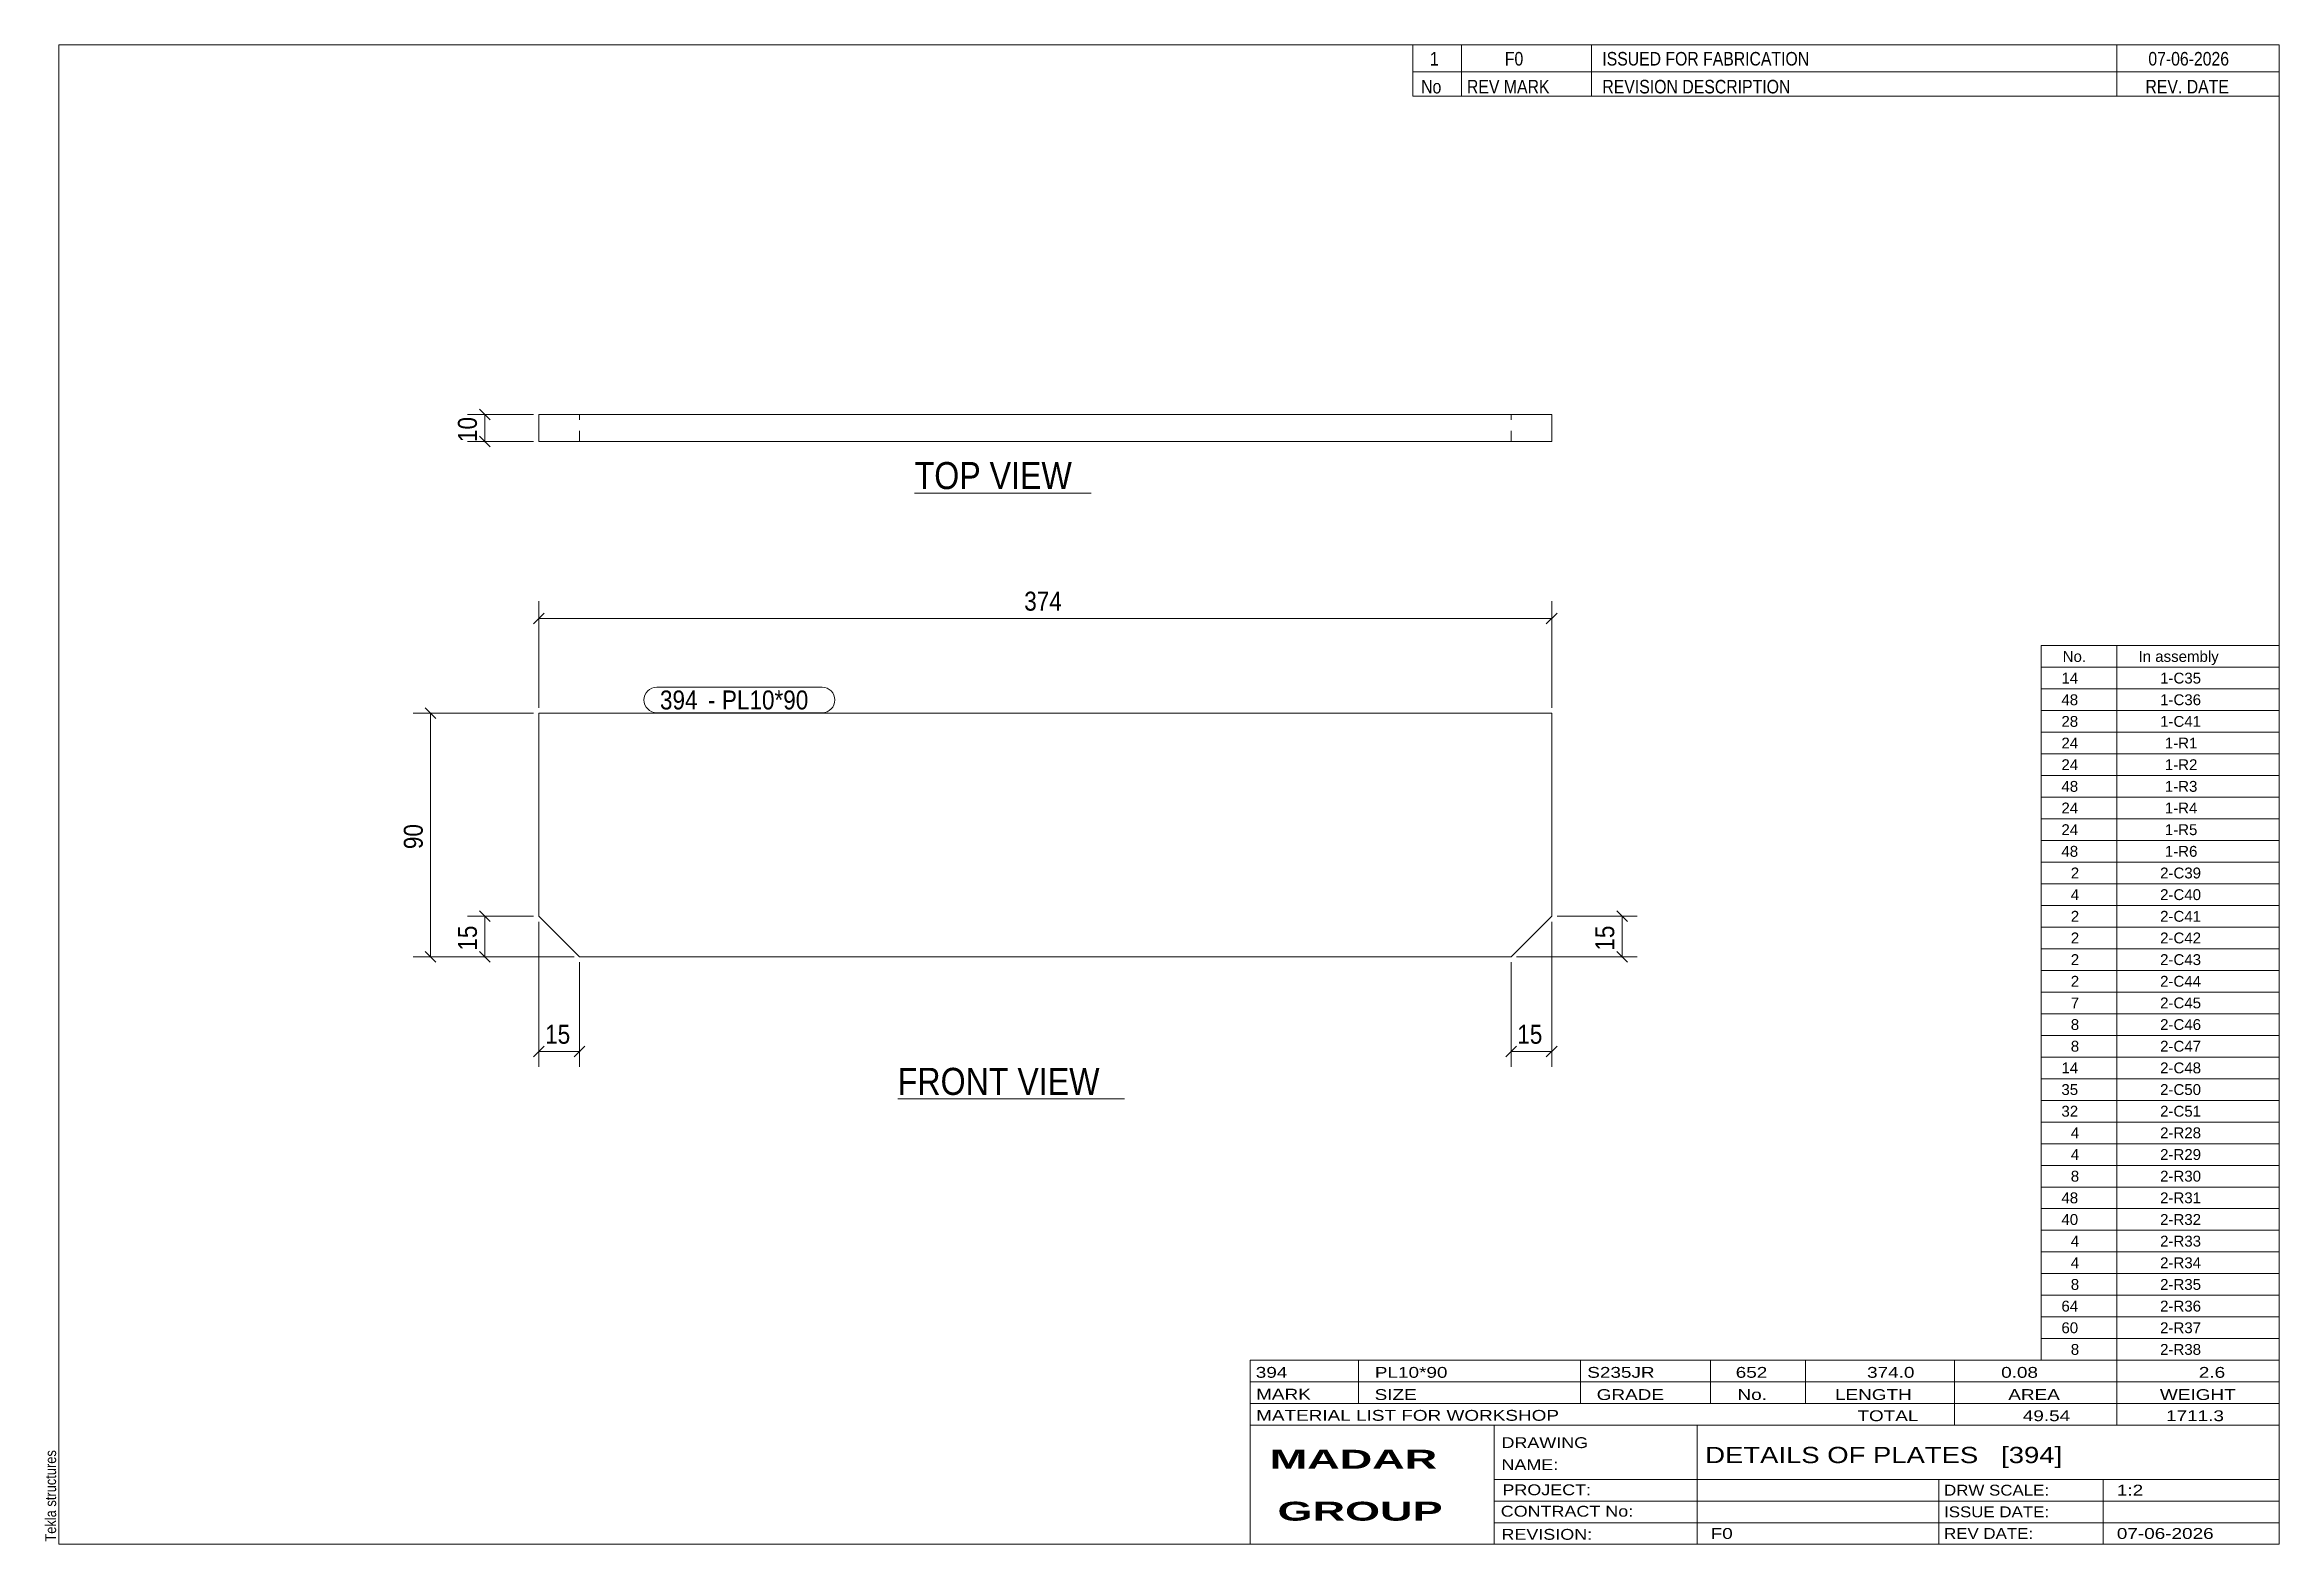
# Model space of a CAD drawing. Header units: millimetres. Extents: x 2 to 415, y 5 to 282.
import ezdxf

# ---------------------------------------------------------------- set-up
doc = ezdxf.new("R2010")
doc.units = ezdxf.units.MM
doc.linetypes.add('XKITLINE00', pattern=[0])
doc.linetypes.add('XKITLINE02', pattern=[4, 2, -2])
for name, color, linetype, lineweight in [('Dimensions', 7, 'Continuous', 0), ('DrawingSheet', 5, 'Continuous', 0), ('OtherObjectType', 7, 'Continuous', 0), ('Part', 2, 'Continuous', 0), ('PartMark', 7, 'Continuous', 0)]:
    doc.layers.add(name, color=color, linetype=linetype, lineweight=lineweight)
doc.styles.add('ARIAL', font='ARIAL.TTF')
doc.styles.add('ARIAL_BOLD', font='ARIALBD.TTF')
doc.styles.add('ARIAL_NARROW', font='ARIALN.TTF')

# ---------------------------------------------------------------- blocks, each defined once
blk = doc.blocks.new('*A1')
at = {"layer": 'Part', "color": 2, "linetype": 'XKITLINE00', "lineweight": 0}
for p, q in [((280.65, 158.51), (93.65, 158.51)), ((93.65, 158.51), (93.65, 121.01)), ((280.65, 158.51), (280.65, 121.01)), ((93.65, 121.01), (101.15, 113.51)), ((280.65, 121.01), (273.15, 113.51)), ((101.15, 113.51), (273.15, 113.51))]:
    blk.add_line(p, q, dxfattribs=at)
blk = doc.blocks.new('*A2')
at = {"layer": 'Part', "color": 2, "linetype": 'XKITLINE00', "lineweight": 0}
for p, q in [((280.65, 213.7), (93.65, 213.7)), ((93.65, 208.7), (93.65, 213.7)), ((280.65, 213.7), (280.65, 208.7)), ((280.65, 208.7), (93.65, 208.7))]:
    blk.add_line(p, q, dxfattribs=at)
at = {"layer": 'Part', "color": 7, "linetype": 'XKITLINE02', "lineweight": 0}
for p, q in [((101.15, 208.7), (101.15, 213.7)), ((273.15, 208.7), (273.15, 213.7))]:
    blk.add_line(p, q, dxfattribs=at)
blk = doc.blocks.new('*A3')
at = {"layer": 'DrawingSheet', "color": 5, "linetype": 'XKITLINE00', "lineweight": 0}
for p, q in [((415, 282), (5, 282)), ((5, 282), (5, 5)), ((415, 5), (415, 282)), ((5, 5), (415, 5))]:
    blk.add_line(p, q, dxfattribs=at)
at = {"layer": 'DrawingSheet', "color": 5, "style": 'ARIAL', "width": 0.85}
blk.add_text('Tekla structures', height=2, rotation=90, dxfattribs=at).set_placement((4.5, 5.5))
blk = doc.blocks.new('*A4')
at = {"layer": 'OtherObjectType', "color": 7, "linetype": 'XKITLINE00', "lineweight": 0}
for p, q in [((371, 171), (415, 171)), ((371, 167), (371, 171)), ((385, 167), (385, 171)), ((415, 167), (415, 171)), ((371, 167), (415, 167)), ((371, 163), (371, 167)), ((385, 163), (385, 167)), ((415, 163), (415, 167)), ((371, 163), (415, 163)), ((371, 159), (371, 163)), ((385, 159), (385, 163)), ((415, 159), (415, 163)), ((371, 159), (415, 159)), ((371, 155), (371, 159)), ((385, 155), (385, 159)), ((415, 155), (415, 159)), ((371, 155), (415, 155)), ((371, 151), (371, 155)), ((385, 151), (385, 155)), ((415, 151), (415, 155)), ((371, 151), (415, 151)), ((371, 147), (371, 151)), ((385, 147), (385, 151)), ((415, 147), (415, 151)), ((371, 147), (415, 147)), ((371, 143), (371, 147)), ((385, 143), (385, 147)), ((415, 143), (415, 147)), ((371, 143), (415, 143)), ((371, 139), (371, 143)), ((385, 139), (385, 143)), ((415, 139), (415, 143)), ((371, 139), (415, 139)), ((371, 135), (371, 139)), ((385, 135), (385, 139)), ((415, 135), (415, 139)), ((371, 135), (415, 135)), ((371, 131), (371, 135)), ((385, 131), (385, 135)), ((415, 131), (415, 135)), ((371, 131), (415, 131)), ((371, 127), (371, 131)), ((385, 127), (385, 131)), ((415, 127), (415, 131)), ((371, 127), (415, 127)), ((371, 123), (371, 127)), ((385, 123), (385, 127)), ((415, 123), (415, 127)), ((371, 123), (415, 123)), ((371, 119), (371, 123)), ((385, 119), (385, 123)), ((415, 119), (415, 123)), ((371, 119), (415, 119)), ((371, 115), (371, 119)), ((385, 115), (385, 119)), ((415, 115), (415, 119)), ((371, 115), (415, 115)), ((371, 111), (371, 115)), ((385, 111), (385, 115)), ((415, 111), (415, 115)), ((371, 111), (415, 111)), ((371, 107), (371, 111)), ((385, 107), (385, 111)), ((415, 107), (415, 111)), ((371, 107), (415, 107)), ((371, 103), (371, 107)), ((385, 103), (385, 107)), ((415, 103), (415, 107)), ((371, 103), (415, 103)), ((371, 99), (371, 103)), ((385, 99), (385, 103)), ((415, 99), (415, 103)), ((371, 99), (415, 99)), ((371, 95), (371, 99)), ((371, 95), (415, 95)), ((371, 91), (371, 95)), ((385, 95), (385, 99)), ((385, 91), (385, 95)), ((415, 95), (415, 99)), ((415, 91), (415, 95)), ((371, 91), (415, 91)), ((371, 87), (371, 91)), ((385, 87), (385, 91)), ((415, 87), (415, 91)), ((371, 87), (415, 87)), ((371, 83), (371, 87)), ((385, 83), (385, 87)), ((415, 83), (415, 87)), ((371, 83), (415, 83)), ((371, 79), (371, 83)), ((385, 79), (385, 83)), ((415, 79), (415, 83)), ((371, 79), (415, 79)), ((371, 75), (371, 79)), ((385, 75), (385, 79)), ((415, 75), (415, 79)), ((371, 75), (415, 75)), ((371, 71), (371, 75)), ((385, 71), (385, 75)), ((415, 71), (415, 75)), ((371, 71), (415, 71)), ((371, 67), (371, 71)), ((385, 67), (385, 71)), ((415, 67), (415, 71)), ((371, 67), (415, 67)), ((371, 63), (371, 67)), ((385, 63), (385, 67)), ((415, 63), (415, 67)), ((371, 63), (415, 63)), ((371, 59), (371, 63)), ((385, 59), (385, 63)), ((415, 59), (415, 63)), ((371, 59), (415, 59)), ((371, 55), (371, 59)), ((385, 55), (385, 59)), ((415, 55), (415, 59)), ((371, 55), (415, 55)), ((371, 51), (371, 55)), ((385, 51), (385, 55)), ((415, 51), (415, 55)), ((371, 51), (415, 51)), ((371, 47), (371, 51)), ((385, 47), (385, 51)), ((415, 47), (415, 51)), ((371, 47), (415, 47)), ((371, 43), (371, 47)), ((385, 43), (385, 47)), ((415, 43), (415, 47)), ((371, 43), (415, 43)), ((371, 39), (371, 43)), ((385, 39), (385, 43)), ((415, 39), (415, 43)), ((371, 39), (415, 39))]:
    blk.add_line(p, q, dxfattribs=at)
at = {"layer": 'OtherObjectType', "color": 7, "style": 'ARIAL_NARROW', "width": 1.211571}
for s, p in [('No.', (375, 168)), ('In assembly', (389, 168)), ('14', (374.77, 164)), ('1-C35', (392.99, 164)), ('48', (374.77, 160)), ('1-C36', (392.99, 160)), ('28', (374.77, 156)), ('1-C41', (392.99, 156)), ('24', (374.77, 152)), ('1-R1', (393.86, 152)), ('24', (374.77, 148)), ('1-R2', (393.86, 148)), ('48', (374.77, 144)), ('1-R3', (393.86, 144)), ('24', (374.77, 140)), ('1-R4', (393.86, 140)), ('24', (374.77, 136)), ('1-R5', (393.86, 136)), ('48', (374.77, 132)), ('1-R6', (393.86, 132)), ('2', (376.5, 128)), ('2-C39', (392.99, 128)), ('4', (376.5, 124)), ('2-C40', (392.99, 124)), ('2', (376.5, 120)), ('2-C41', (392.99, 120)), ('2', (376.5, 116)), ('2-C42', (392.99, 116)), ('2', (376.5, 112)), ('2-C43', (392.99, 112)), ('2', (376.5, 108)), ('2-C44', (392.99, 108)), ('7', (376.5, 104)), ('2-C45', (392.99, 104)), ('8', (376.5, 100)), ('2-C46', (392.99, 100)), ('8', (376.5, 96)), ('2-C47', (392.99, 96)), ('14', (374.77, 92)), ('2-C48', (392.99, 92)), ('35', (374.77, 88)), ('2-C50', (392.99, 88)), ('32', (374.77, 84)), ('2-C51', (392.99, 84)), ('4', (376.5, 80)), ('2-R28', (392.99, 80)), ('4', (376.5, 76)), ('2-R29', (392.99, 76)), ('8', (376.5, 72)), ('2-R30', (392.99, 72)), ('48', (374.77, 68)), ('40', (374.77, 64)), ('2-R31', (392.99, 68)), ('2-R32', (392.99, 64)), ('4', (376.5, 60)), ('2-R33', (392.99, 60)), ('4', (376.5, 56)), ('2-R34', (392.99, 56)), ('8', (376.5, 52)), ('2-R35', (392.99, 52)), ('64', (374.77, 48)), ('2-R36', (392.99, 48)), ('60', (374.77, 44)), ('2-R37', (392.99, 44)), ('8', (376.5, 40)), ('2-R38', (392.99, 40))]:
    blk.add_text(s, height=2, dxfattribs=at).set_placement(p)
blk = doc.blocks.new('*A5')
at = {"layer": 'OtherObjectType', "color": 7, "linetype": 'XKITLINE00', "lineweight": 0}
for p, q in [((255, 282), (415, 282)), ((415, 282), (255, 282)), ((255, 282), (255, 277)), ((264, 282), (264, 277)), ((288, 282), (288, 277)), ((385, 282), (385, 277)), ((415, 282), (415, 277)), ((255, 277), (415, 277)), ((255, 277), (255, 272.5)), ((255, 277), (415, 277)), ((264, 277), (264, 272.5)), ((288, 277), (288, 272.5)), ((385, 277), (385, 272.5)), ((415, 277), (415, 272.5)), ((415, 272.5), (255, 272.5))]:
    blk.add_line(p, q, dxfattribs=at)
at = {"layer": 'OtherObjectType', "color": 7, "style": 'ARIAL_NARROW'}
for s, width, p in [('1', 1.017001, (258.16, 278.15)), ('F0', 1.017001, (272, 278.15)), ('ISSUED FOR FABRICATION', 1.017001, (290, 278.15)), ('07-06-2026', 1.017001, (390.82, 278.15)), ('No', 1.02, (256.54, 273)), ('REV MARK', 1.02, (265, 273)), ('REVISION DESCRIPTION', 1.02, (290, 273)), ('REV. DATE', 1.02, (390.28, 273))]:
    blk.add_text(s, height=2.5, dxfattribs=dict(at, width=width)).set_placement(p)
blk = doc.blocks.new('*A6')
at = {"layer": 'OtherObjectType', "color": 7, "linetype": 'XKITLINE00', "lineweight": 0}
for p, q in [((225, 39), (415, 39)), ((225, 39), (225, 35)), ((225, 39), (415, 39)), ((245, 35), (245, 39)), ((286, 35), (286, 39)), ((310, 35), (310, 39)), ((327.5, 35), (327.5, 39)), ((355, 35), (355, 39)), ((385, 35), (385, 39)), ((415, 35), (415, 39)), ((225, 35), (415, 35)), ((225, 35), (225, 5)), ((225, 35), (415, 35)), ((245, 31), (245, 35)), ((286, 31), (286, 35)), ((310, 31), (310, 35)), ((327.5, 31), (327.5, 35)), ((355, 31), (355, 35)), ((385, 31), (385, 35)), ((415, 31), (415, 35)), ((225, 31), (415, 31)), ((355, 27), (355, 31)), ((385, 27), (385, 31)), ((415, 27), (415, 31)), ((225, 27), (415, 27)), ((270, 21), (270, 27)), ((307.5, 17), (307.5, 27)), ((415, 21), (415, 27)), ((270, 21), (270, 5)), ((415, 17), (415, 21)), ((270, 17), (415, 17)), ((307.5, 5), (307.5, 17)), ((352.16, 13), (352.16, 17)), ((382.5, 5), (382.5, 17)), ((415, 13), (415, 17)), ((270, 13), (415, 13)), ((352.16, 5), (352.16, 13)), ((415, 9), (415, 13)), ((270, 9), (415, 9)), ((415, 5), (415, 9)), ((225, 5), (415, 5)), ((262.5, 5), (415, 5))]:
    blk.add_line(p, q, dxfattribs=at)
at = {"layer": 'OtherObjectType', "color": 7, "style": 'ARIAL_NARROW'}
for s, height, width, p in [('394', 2, 1.525501, (226.01, 35.76)), ('PL10*90', 2, 1.525501, (248, 35.76)), ('S235JR', 2, 1.525501, (287.22, 35.76)), ('652', 2, 1.525501, (314.63, 35.76)), ('374.0', 2, 1.525501, (338.88, 35.76)), ('0.08', 2, 1.525501, (363.64, 35.76)), ('2.6', 2, 1.525501, (400.14, 35.76)), ('MARK', 2, 1.525501, (226.08, 31.73)), ('SIZE', 2, 1.525501, (247.96, 31.66)), ('GRADE', 2, 1.525501, (288.96, 31.66)), ('No.', 2, 1.525501, (314.96, 31.66)), ('LENGTH', 2, 1.525501, (332.96, 31.66)), ('AREA', 2, 1.525501, (364.96, 31.66)), ('WEIGHT', 2, 1.525501, (392.96, 31.66)), ('MATERIAL LIST FOR WORKSHOP', 2, 1.525501, (226.08, 27.82)), ('TOTAL', 2, 1.525501, (337.1, 27.75)), ('49.54', 2, 1.525501, (367.64, 27.75)), ('1711.3', 2, 1.525501, (394.09, 27.75)), ('DRAWING', 2, 1.445, (271.38, 22.78)), ('NAME:', 2, 1.445, (271.38, 18.72)), ('DETAILS OF PLATES   [394]', 3, 1.474651, (309, 20)), ('PROJECT:', 2, 1.445, (271.55, 14.07)), ('DRW SCALE:', 2, 1.36, (353.1, 14)), ('1:2', 2, 1.525501, (385, 14)), ('CONTRACT No:', 2, 1.445, (271.25, 10.11)), ('ISSUE DATE:', 2, 1.36, (353.1, 10)), ('REVISION:', 2, 1.445, (271.38, 5.84)), ('F0', 2, 1.525501, (310, 6)), ('REV DATE:', 2, 1.36, (353.1, 6)), ('07-06-2026', 2, 1.525501, (385, 6))]:
    blk.add_text(s, height=height, dxfattribs=dict(at, width=width)).set_placement(p)
at = {"layer": 'OtherObjectType', "color": 1, "style": 'ARIAL_BOLD', "width": 1.7}
for s, p in [('MADAR ', (228.58, 18.97)), ('GROUP', (230.03, 9.37))]:
    blk.add_text(s, height=3.5, dxfattribs=at).set_placement(p)
blk = doc.blocks.new('*A7')
at = {"layer": 'Dimensions', "color": 7, "linetype": 'XKITLINE00', "lineweight": 0}
for p, q in [((93.65, 159.51), (93.65, 179.21)), ((280.65, 159.51), (280.65, 179.21)), ((94.64, 177), (92.66, 175.02)), ((93.65, 176.01), (280.65, 176.01)), ((281.64, 177), (279.66, 175.02))]:
    blk.add_line(p, q, dxfattribs=at)
at = {"layer": 'Dimensions', "color": 3}
for p in [(93.65, 176.01), (280.65, 176.01)]:
    blk.add_point(p, dxfattribs=at)
at = {"layer": 'Dimensions', "color": 3, "style": 'ARIAL', "width": 0.85}
blk.add_text('374', height=3.5, dxfattribs=at).set_placement((183.26, 177.46))
blk = doc.blocks.new('*A8')
at = {"layer": 'Dimensions', "color": 7, "linetype": 'XKITLINE00', "lineweight": 0}
for p, q in [((93.65, 120.01), (93.65, 93.21)), ((101.15, 112.51), (101.15, 93.21)), ((94.64, 97), (92.66, 95.02)), ((93.65, 96.01), (101.15, 96.01)), ((102.14, 97), (100.16, 95.02))]:
    blk.add_line(p, q, dxfattribs=at)
at = {"layer": 'Dimensions', "color": 3}
for p in [(93.65, 96.01), (101.15, 96.01)]:
    blk.add_point(p, dxfattribs=at)
at = {"layer": 'Dimensions', "color": 3, "style": 'ARIAL', "width": 0.85}
blk.add_text('15', height=3.5, dxfattribs=at).set_placement((94.8, 97.46))
blk = doc.blocks.new('*A9')
at = {"layer": 'Dimensions', "color": 7, "linetype": 'XKITLINE00', "lineweight": 0}
for p, q in [((280.65, 120.01), (280.65, 93.21)), ((273.15, 112.51), (273.15, 93.21)), ((274.14, 97), (272.16, 95.02)), ((273.15, 96.01), (280.65, 96.01)), ((281.64, 97), (279.66, 95.02))]:
    blk.add_line(p, q, dxfattribs=at)
at = {"layer": 'Dimensions', "color": 3}
for p in [(273.15, 96.01), (280.65, 96.01)]:
    blk.add_point(p, dxfattribs=at)
at = {"layer": 'Dimensions', "color": 3, "style": 'ARIAL', "width": 0.85}
blk.add_text('15', height=3.5, dxfattribs=at).set_placement((274.3, 97.46))
blk = doc.blocks.new('*A10')
at = {"layer": 'Dimensions', "color": 7, "linetype": 'XKITLINE00', "lineweight": 0}
for p, q in [((92.65, 158.51), (70.45, 158.51)), ((72.66, 159.5), (74.64, 157.52)), ((73.65, 113.51), (73.65, 158.51)), ((100.15, 113.51), (70.45, 113.51)), ((72.66, 114.5), (74.64, 112.52))]:
    blk.add_line(p, q, dxfattribs=at)
at = {"layer": 'Dimensions', "color": 3}
for p in [(73.65, 158.51), (73.65, 113.51)]:
    blk.add_point(p, dxfattribs=at)
at = {"layer": 'Dimensions', "color": 3, "style": 'ARIAL', "width": 0.85}
blk.add_text('90', height=3.5, rotation=90.0002, dxfattribs=at).set_placement((72.2, 133.41))
blk = doc.blocks.new('*A11')
at = {"layer": 'Dimensions', "color": 7, "linetype": 'XKITLINE00', "lineweight": 0}
for p, q in [((92.65, 121.01), (80.45, 121.01)), ((82.66, 122), (84.64, 120.02)), ((83.65, 113.51), (83.65, 121.01)), ((100.15, 113.51), (80.45, 113.51)), ((82.66, 114.5), (84.64, 112.52))]:
    blk.add_line(p, q, dxfattribs=at)
at = {"layer": 'Dimensions', "color": 3}
for p in [(83.65, 121.01), (83.65, 113.51)]:
    blk.add_point(p, dxfattribs=at)
at = {"layer": 'Dimensions', "color": 3, "style": 'ARIAL', "width": 0.85}
blk.add_text('15', height=3.5, rotation=90.0002, dxfattribs=at).set_placement((82.2, 114.66))
blk = doc.blocks.new('*A12')
at = {"layer": 'Dimensions', "color": 7, "linetype": 'XKITLINE00', "lineweight": 0}
for p, q in [((281.65, 121.01), (296.45, 121.01)), ((292.66, 122), (294.64, 120.02)), ((293.65, 113.51), (293.65, 121.01)), ((274.15, 113.51), (296.45, 113.51)), ((292.66, 114.5), (294.64, 112.52))]:
    blk.add_line(p, q, dxfattribs=at)
at = {"layer": 'Dimensions', "color": 3}
for p in [(293.65, 121.01), (293.65, 113.51)]:
    blk.add_point(p, dxfattribs=at)
at = {"layer": 'Dimensions', "color": 3, "style": 'ARIAL', "width": 0.85}
blk.add_text('15', height=3.5, rotation=90.0002, dxfattribs=at).set_placement((292.2, 114.66))
blk = doc.blocks.new('*A13')
at = {"layer": 'PartMark', "color": 7, "linetype": 'XKITLINE00', "lineweight": 0}
for p, q in [((115.4, 163.31), (145.95, 163.31)), ((115.4, 158.61), (145.95, 158.61))]:
    blk.add_line(p, q, dxfattribs=at)
for centre, start, end in [((115.4, 160.96), 90, 270), ((145.95, 160.96), 270, 90)]:
    blk.add_arc(centre, 2.35, start, end, dxfattribs=at)
at = {"layer": 'PartMark', "color": 1, "style": 'ARIAL', "width": 0.85}
blk.add_text('394', height=3.5, dxfattribs=at).set_placement((116, 159.21))
at = {"layer": 'PartMark', "color": 3, "style": 'ARIAL', "width": 0.85}
for s, p in [('PL10*90', (127.44, 159.21)), ('-', (124.84, 159.21))]:
    blk.add_text(s, height=3.5, dxfattribs=at).set_placement(p)
blk = doc.blocks.new('*A14')
at = {"layer": 'OtherObjectType', "color": 7, "linetype": 'XKITLINE00', "lineweight": 0}
blk.add_line((159.9, 87.26), (201.75, 87.26), dxfattribs=at)
at = {"layer": 'OtherObjectType', "color": 3, "style": 'ARIAL', "width": 0.85}
blk.add_text('FRONT VIEW', height=5, dxfattribs=at).set_placement((159.9, 88.01))
blk = doc.blocks.new('*A15')
at = {"layer": 'Dimensions', "color": 7, "linetype": 'XKITLINE00', "lineweight": 0}
for p, q in [((82.66, 214.69), (84.64, 212.71)), ((92.65, 213.7), (80.45, 213.7)), ((83.65, 208.7), (83.65, 213.7)), ((92.65, 208.7), (80.45, 208.7)), ((82.66, 209.69), (84.64, 207.71))]:
    blk.add_line(p, q, dxfattribs=at)
at = {"layer": 'Dimensions', "color": 3}
for p in [(83.65, 213.7), (83.65, 208.7)]:
    blk.add_point(p, dxfattribs=at)
at = {"layer": 'Dimensions', "color": 3, "style": 'ARIAL', "width": 0.85}
blk.add_text('10', height=3.5, rotation=90.0002, dxfattribs=at).set_placement((82.2, 208.61))
blk = doc.blocks.new('*A16')
at = {"layer": 'OtherObjectType', "color": 7, "linetype": 'XKITLINE00', "lineweight": 0}
blk.add_line((163.02, 199.16), (195.63, 199.16), dxfattribs=at)
at = {"layer": 'OtherObjectType', "color": 3, "style": 'ARIAL', "width": 0.85}
blk.add_text('TOP VIEW', height=5, dxfattribs=at).set_placement((163.02, 199.91))

msp = doc.modelspace()

# ---------------------------------------------------------------- block references
at = {"lineweight": 0}
for name in ['*A3', '*A5', '*A15', '*A2', '*A16', '*A7', '*A4', '*A13', '*A10', '*A1', '*A11', '*A8', '*A9', '*A12', '*A14', '*A6']:
    msp.add_blockref(name, (0, 0), dxfattribs=at)

doc.saveas('drawing.dxf')
